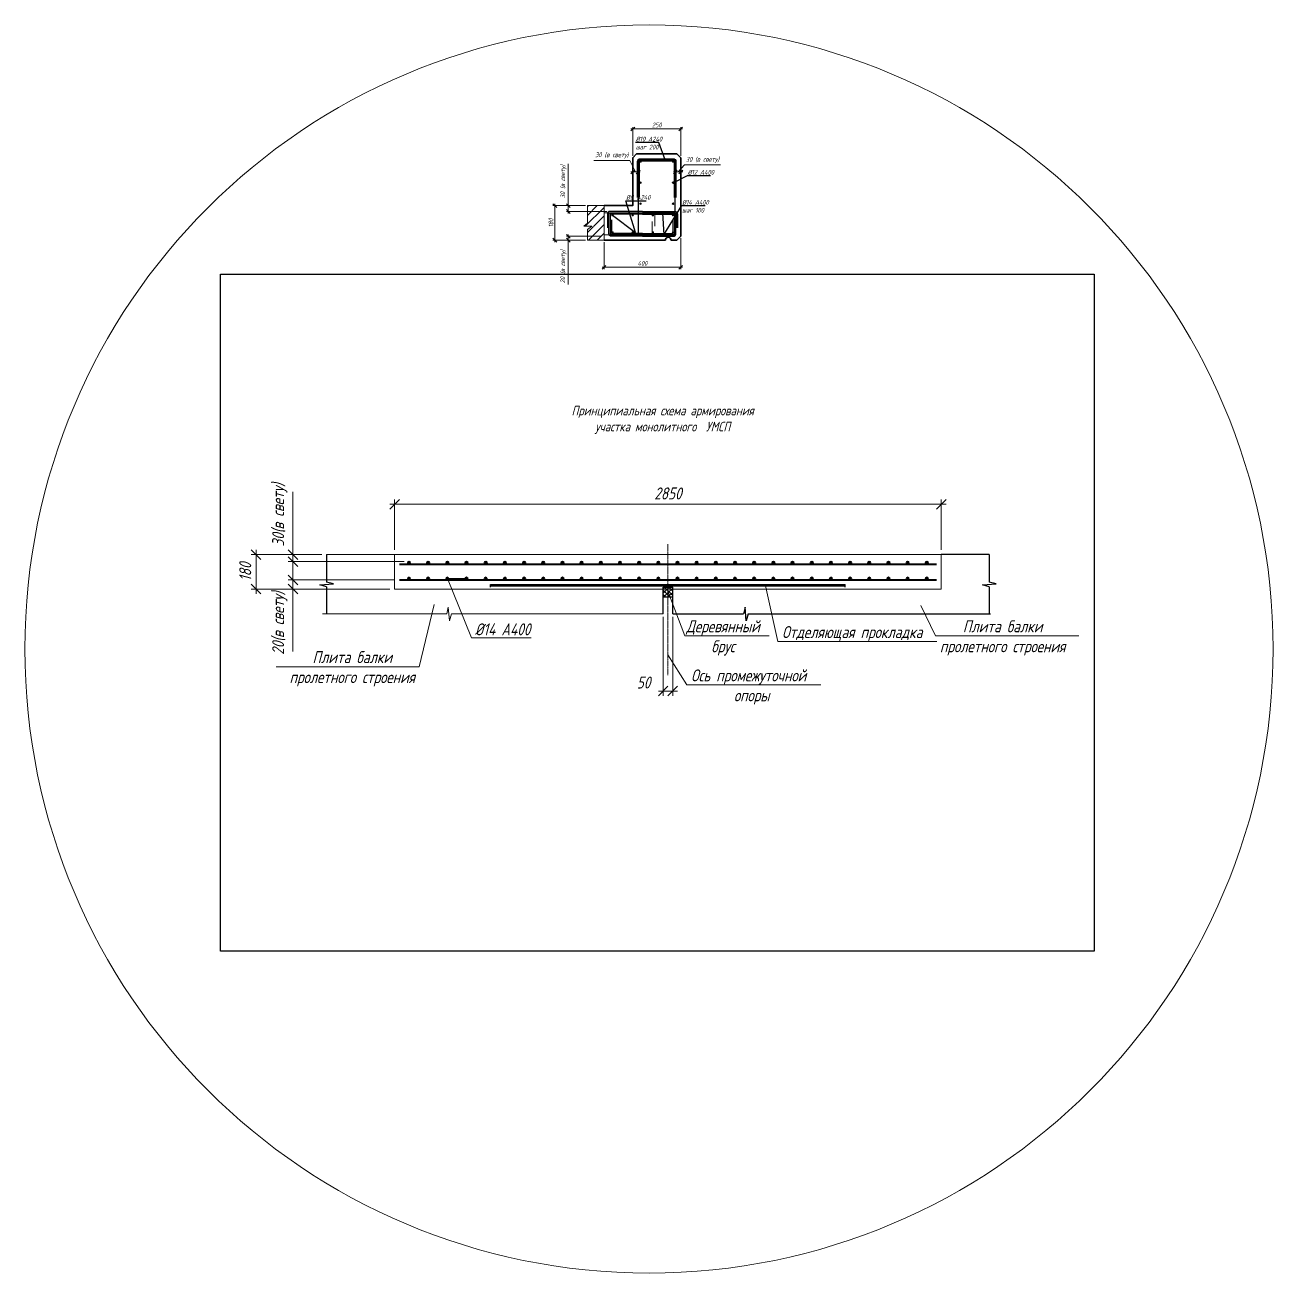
# Model space of a CAD drawing. Header units: millimetres. Extents: x 265754 to 14267433, y -6145605 to 2433772.
# Drawn here: x 6544103 to 6550611, y -186776 to -180268 of the extents above; entities that cross this region are included whole.
import ezdxf
from ezdxf import colors
from ezdxf.entities.mleader import LeaderData, LeaderLine
from ezdxf.math import Vec2, Vec3

# ---------------------------------------------------------------- set-up
doc = ezdxf.new("R2010")
doc.units = ezdxf.units.MM
doc.linetypes.add('осевая', pattern=[2, 1.25, -0.25, 0.25, -0.25])
for name, color, linetype, lineweight in [('1-Бетон', 106, 'Continuous', 35), ('Арматура', 1, 'Continuous', 40), ('ИС_TXT', 4, 'Continuous', 18), ('ИС_АРМ_d10_A400', 40, 'Continuous', 20), ('ИС_АРМ_d16_A400', 1, 'Continuous', 30), ('ИС_АРМ_d8_A240', 111, 'Continuous', 18), ('ИС_Мвн', 3, 'Continuous', 18), ('ИС_МП_Med', 7, 'Continuous', 35), ('ИС_Ось', 3, 'осевая', 18), ('ИС_ПС_Med', 7, 'Continuous', 35), ('ИС_ПС_Тон', 3, 'Continuous', 18), ('ИС_Разм', 3, 'Continuous', 18), ('ИС_Размер', 3, 'Continuous', 18), ('ИС_Размеры', 3, 'Continuous', 18), ('ИС_РЗМ', 3, 'Continuous', 18), ('ИС_Тонкая', 3, 'Continuous', 18), ('ИС_Штриховка', 2, 'Continuous', 9), ('Тонкая', 3, 'Continuous', 15)]:
    doc.layers.add(name, color=color, linetype=linetype, lineweight=lineweight)
doc.layers.add('_Defpoints', color=8, linetype='Continuous', plot=False)
for name, color, linetype in [('CONT', 4, 'Continuous'), ('Голубой', 4, 'Continuous'), ('Толст', 5, 'Continuous')]:
    doc.layers.add(name, color=color, linetype=linetype)
doc.styles.add('0', font='isocpeur.ttf', dxfattribs={"width": 0.8, "oblique": 15})
doc.styles.add('10', font='isocpeur.ttf', dxfattribs={"width": 0.8, "oblique": 15, "height": 25})
doc.styles.add('25', font='isocpeur.ttf', dxfattribs={"width": 0.8, "oblique": 15, "height": 62.5})
doc.dimstyles.new('10', dxfattribs={"dimscale": 10, "dimtxt": 2.5, "dimasz": 2, "dimexe": 1, "dimexo": 1, "dimgap": 0.8, "dimtad": 1, "dimdec": 0, "dimtxsty": '0', "dimblk": 'OBLIQUE', "dimcen": 2.5, "dimdle": 1, "dimclrd": 256, "dimclre": 256, "dimclrt": 256, "dimaunit": 1, "dimadec": 1, "dimazin": 0, "dimtfac": 1, "dimtdec": 0, "dimtmove": 1, "dimatfit": 3, "dimfxl": 1, "dimlwd": -1, "dimlwe": -1, "dimarcsym": 0})
doc.dimstyles.new('М25', dxfattribs={"dimscale": 25, "dimtxt": 2.5, "dimasz": 2, "dimexe": 1, "dimexo": 1, "dimgap": 1, "dimtad": 1, "dimdec": 0, "dimtxsty": '0', "dimblk1": 'OBLIQUE', "dimblk2": 'OBLIQUE', "dimsah": 1, "dimcen": 2.5, "dimdle": 1, "dimclrd": 256, "dimclre": 256, "dimclrt": 256, "dimaunit": 1, "dimadec": 0, "dimazin": 0, "dimtfac": 0.75, "dimtdec": 0, "dimtmove": 1, "dimatfit": 2, "dimldrblk": 'OBLIQUE', "dimfxl": 1, "dimtolj": 1, "dimtzin": 0, "dimlwd": -1, "dimlwe": -1, "dimarcsym": 0})
pattern_1 = [(45, (7368840.351, -243885.368), (-11.22532015, 11.22532015), []), (135, (7368840.351, -243885.368), (-11.22532015, -11.22532015), [])]

# ---------------------------------------------------------------- blocks, each defined once
blk = doc.blocks.new('_OBLIQUE')
at = {"color": 0, "linetype": 'ByBlock', "lineweight": -2}
blk.add_line((0.5, 0.5), (-0.5, -0.5), dxfattribs=at)
blk = doc.blocks.new('*D670')
at = {"layer": 'Defpoints', "color": 0, "transparency": 16777216}
for p in [(6545675.4, -183030), (6545307.9, -183210), (6545644, -183210)]:
    blk.add_point(p, dxfattribs=at)
at = {"layer": 'ИС_Размеры', "transparency": 16777216}
for p, q in [((6545307.9, -183005), (6545307.9, -183235)), ((6545650.4, -183030), (6545282.9, -183030)), ((6545619, -183210), (6545282.9, -183210))]:
    blk.add_line(p, q, dxfattribs=at)
at = {"layer": 'ИС_Размеры', "transparency": 16777216, "xscale": 50, "yscale": 50, "zscale": 50}
for p, rotation in [((6545307.9, -183030), 90), ((6545307.9, -183210), 270)]:
    blk.add_blockref('_OBLIQUE', p, dxfattribs=dict(at, rotation=rotation))
at = {"layer": 'ИС_Размеры', "transparency": 16777216, "insert": (6545251.6, -183120), "char_height": 62.5, "attachment_point": 5, "rotation": 90, "style": '0'}
blk.add_mtext('\\A1;180', dxfattribs=at)
blk = doc.blocks.new('*D671')
at = {"layer": 'Defpoints', "color": 0, "transparency": 16777216}
for p in [(6545500.3, -183030), (6545675.4, -183030), (6546105.4, -183066.5)]:
    blk.add_point(p, dxfattribs=at)
at = {"layer": 'ИС_Размеры', "transparency": 16777216}
for p, q in [((6545500.3, -183030), (6545500.3, -182980)), ((6545650.4, -183030), (6545475.3, -183030)), ((6546080.4, -183066.5), (6545475.3, -183066.5)), ((6545500.3, -183066.5), (6545500.3, -183030)), ((6545500.3, -183066.5), (6545500.3, -183116.5))]:
    blk.add_line(p, q, dxfattribs=at)
at = {"layer": 'ИС_Размеры', "transparency": 16777216, "xscale": 50, "yscale": 50, "zscale": 50}
for p, rotation in [((6545500.3, -183030), 270), ((6545500.3, -183066.5), 90)]:
    blk.add_blockref('_OBLIQUE', p, dxfattribs=dict(at, rotation=rotation))
at = {"layer": 'ИС_Размеры', "transparency": 16777216, "insert": (6545431.6, -182823.1), "char_height": 62.5, "attachment_point": 5, "rotation": 90, "style": '0'}
blk.add_mtext('\\A1;30(в свету)', dxfattribs=at)
blk = doc.blocks.new('*D672')
at = {"layer": 'Defpoints', "color": 0, "transparency": 16777216}
for p in [(6546055.6, -183162), (6545500.3, -183209.8), (6546030.6, -183209.8)]:
    blk.add_point(p, dxfattribs=at)
at = {"layer": 'ИС_Размеры', "transparency": 16777216}
for p, q in [((6545500.3, -183162), (6545500.3, -183112)), ((6546030.6, -183162), (6545475.3, -183162)), ((6545500.3, -183162), (6545500.3, -183209.8)), ((6546005.6, -183209.8), (6545475.3, -183209.8)), ((6545500.3, -183209.8), (6545500.3, -183259.8))]:
    blk.add_line(p, q, dxfattribs=at)
at = {"layer": 'ИС_Размеры', "transparency": 16777216, "xscale": 50, "yscale": 50, "zscale": 50}
for p, rotation in [((6545500.3, -183162), 270), ((6545500.3, -183209.8), 90)]:
    blk.add_blockref('_OBLIQUE', p, dxfattribs=dict(at, rotation=rotation))
at = {"layer": 'ИС_Размеры', "transparency": 16777216, "insert": (6545431.6, -183388.1), "char_height": 62.5, "attachment_point": 5, "rotation": 90, "style": '0'}
blk.add_mtext('\\A1;20(в свету)', dxfattribs=at)
blk = doc.blocks.new('_None')
blk = doc.blocks.new('*D775')
at = {"layer": 'Defpoints', "color": 0, "transparency": 16777216}
for p in [(6548880.6, -182767.3), (6546030.6, -183030), (6548880.6, -183030)]:
    blk.add_point(p, dxfattribs=at)
at = {"layer": 'ИС_Размеры', "transparency": 16777216}
for p, q in [((6546030.6, -183005), (6546030.6, -182742.3)), ((6548880.6, -183005), (6548880.6, -182742.3)), ((6546005.6, -182767.3), (6548905.6, -182767.3))]:
    blk.add_line(p, q, dxfattribs=at)
at = {"layer": 'ИС_Размеры', "transparency": 16777216, "xscale": 50, "yscale": 50, "zscale": 50, "rotation": 180}
blk.add_blockref('_OBLIQUE', (6546030.6, -182767.3), dxfattribs=at)
at = {"layer": 'ИС_Размеры', "transparency": 16777216, "xscale": 50, "yscale": 50, "zscale": 50}
blk.add_blockref('_OBLIQUE', (6548880.6, -182767.3), dxfattribs=at)
at = {"layer": 'ИС_Размеры', "transparency": 16777216, "insert": (6547455.6, -182711.1), "char_height": 62.5, "attachment_point": 5, "style": '0'}
blk.add_mtext('\\A1;2850', dxfattribs=at)
blk = doc.blocks.new('*D673')
at = {"layer": 'Defpoints', "color": 0, "transparency": 16777216}
for p in [(6547430.6, -183329.7), (6547480.6, -183329.7), (6547480.6, -183741.4)]:
    blk.add_point(p, dxfattribs=at)
at = {"layer": 'ИС_Размеры', "transparency": 16777216}
for p, q in [((6547430.6, -183354.7), (6547430.6, -183766.4)), ((6547480.6, -183354.7), (6547480.6, -183766.4)), ((6547405.6, -183741.4), (6547505.6, -183741.4))]:
    blk.add_line(p, q, dxfattribs=at)
at = {"layer": 'ИС_Размеры', "transparency": 16777216, "xscale": 50, "yscale": 50, "zscale": 50, "rotation": 180}
blk.add_blockref('_OBLIQUE', (6547430.6, -183741.4), dxfattribs=at)
at = {"layer": 'ИС_Размеры', "transparency": 16777216, "xscale": 50, "yscale": 50, "zscale": 50}
blk.add_blockref('_OBLIQUE', (6547480.6, -183741.4), dxfattribs=at)
at = {"layer": 'ИС_Размеры', "transparency": 16777216, "insert": (6547328.6, -183697), "char_height": 62.5, "attachment_point": 5, "style": '0'}
blk.add_mtext('\\A1;50', dxfattribs=at)
blk = doc.blocks.new('*U468')
at = {"layer": 'ИС_МП_Med'}
for points in [[(6.8, 41, 1), (-6.8, 41, 1)], [(6.8, -41, 1), (-6.8, -41, 1)]]:
    blk.add_hatch(color=4, dxfattribs=at).paths.add_polyline_path(points)
at = {"layer": 'ИС_МП_Med', "color": 4}
for centre in [(0, 41), (0, -41)]:
    blk.add_circle(centre, 6.75, dxfattribs=at)
blk = doc.blocks.new('*U469')
at = {"layer": 'ИС_ПС_Med', "color": 0, "linetype": 'ByBlock', "lineweight": -2, "transparency": 16777216}
for p in [(0, 0), (100, 0), (200, 0), (300, 0), (400, 0), (500, 0), (600, 0), (700, 0), (800, 0), (900, 0), (1000, 0), (1100, 0), (1200, 0), (1300, 0), (1400, 0), (1500, 0), (1600, 0), (1700, 0), (1800, 0), (1900, 0), (2000, 0), (2100, 0), (2200, 0), (2300, 0), (2400, 0), (2500, 0), (2600, 0), (2700, 0)]:
    blk.add_blockref('*U468', p, dxfattribs=at)
blk = doc.blocks.new('*D674')
at = {"layer": 'Defpoints', "color": 0, "transparency": 16777216}
for p in [(6547036.1, -181210.4), (6546866.1, -181390.4), (6547036.4, -181390.4)]:
    blk.add_point(p, dxfattribs=at)
at = {"layer": 'ИС_РЗМ', "transparency": 16777216}
for p, q in [((6547026.1, -181210.4), (6546856.1, -181210.4)), ((6546866.1, -181200.4), (6546866.1, -181400.4)), ((6547026.4, -181390.4), (6546856.1, -181390.4))]:
    blk.add_line(p, q, dxfattribs=at)
at = {"layer": 'ИС_РЗМ', "transparency": 16777216, "xscale": 20, "yscale": 20, "zscale": 20}
for p, rotation in [((6546866.1, -181210.4), 90), ((6546866.1, -181390.4), 270)]:
    blk.add_blockref('_OBLIQUE', p, dxfattribs=dict(at, rotation=rotation))
at = {"layer": 'ИС_РЗМ', "transparency": 16777216, "insert": (6546845.6, -181300.4), "char_height": 25, "attachment_point": 5, "rotation": 90, "style": '0'}
blk.add_mtext('180', dxfattribs=at)
blk = doc.blocks.new('A$C4D9408DB')
at = {"layer": 'ИС_Штриховка'}
h = blk.add_hatch(dxfattribs=at)
h.set_pattern_fill('ANSI31', color=256, scale=10, angle=90, style=0)
h.set_pattern_definition([(135, (-124209.044, 128679.412), (-22.4506403, -22.4506403), [])])
h.paths.add_polyline_path([(53.1, -107.6), (123.2, -107.6), (86.5, -85.7), (86.5, 0), (0, 0), (0, -116.1), (67.5, -116.2)])
h.paths.add_polyline_path([(0, -116.1), (0, -180), (86.5, -180), (86.5, -127.5), (67.5, -116.2)])
at = {"layer": 'ИС_TXT'}
for points in [[(0, -37), (-264, -37), (-264, -107)], [(0, -153), (-251, -153.1), (-251, -83.1)]]:
    blk.add_lwpolyline(points, dxfattribs=at)
at = {"layer": 'ИС_Мвн'}
blk.add_lwpolyline([(0, -180), (0, 0), (86.5, 0), (86.5, -91.9), (105.8, -107.6), (63, -107.6), (86.5, -123.9), (86.5, -180), (0, -180)], dxfattribs=at)
blk = doc.blocks.new('*D675')
at = {"layer": 'Defpoints', "color": 0, "transparency": 16777216}
for p in [(6547119.5, -181370.2), (6546936.1, -181390.2), (6547036.1, -181390.2)]:
    blk.add_point(p, dxfattribs=at)
at = {"layer": 'ИС_РЗМ', "transparency": 16777216}
for p, q in [((6547109.5, -181370.2), (6546926.1, -181370.2)), ((6546936.1, -181360.2), (6546936.1, -181400.2)), ((6547026.1, -181390.2), (6546926.1, -181390.2)), ((6546936.1, -181622.1), (6546936.1, -181390.2))]:
    blk.add_line(p, q, dxfattribs=at)
at = {"layer": 'ИС_РЗМ', "transparency": 16777216, "xscale": 20, "yscale": 20, "zscale": 20}
for p, rotation in [((6546936.1, -181370.2), 90), ((6546936.1, -181390.2), 270)]:
    blk.add_blockref('_OBLIQUE', p, dxfattribs=dict(at, rotation=rotation))
at = {"layer": 'ИС_РЗМ', "transparency": 16777216, "insert": (6546910.6, -181528.3), "char_height": 25, "width": 203.714, "attachment_point": 5, "rotation": 90, "style": '0'}
blk.add_mtext('20 (в свету)', dxfattribs=at)
blk = doc.blocks.new('*D676')
at = {"layer": 'Defpoints', "color": 0, "transparency": 16777216}
for p in [(6546936.1, -181210.2), (6547036.1, -181210.2), (6547147.6, -181240.9)]:
    blk.add_point(p, dxfattribs=at)
at = {"layer": 'ИС_РЗМ', "transparency": 16777216}
for p, q in [((6546936.1, -180991.6), (6546936.1, -181210.2)), ((6547026.1, -181210.2), (6546926.1, -181210.2)), ((6547137.6, -181240.9), (6546926.1, -181240.9)), ((6546936.1, -181250.9), (6546936.1, -181200.2))]:
    blk.add_line(p, q, dxfattribs=at)
at = {"layer": 'ИС_РЗМ', "transparency": 16777216, "xscale": 20, "yscale": 20, "zscale": 20}
for p, rotation in [((6546936.1, -181210.2), 90), ((6546936.1, -181240.9), 270)]:
    blk.add_blockref('_OBLIQUE', p, dxfattribs=dict(at, rotation=rotation))
at = {"layer": 'ИС_РЗМ', "transparency": 16777216, "insert": (6546910.6, -181085.3), "char_height": 25, "attachment_point": 5, "rotation": 90, "style": '0'}
blk.add_mtext('30 (в свету)', dxfattribs=at)
blk = doc.blocks.new('*D776')
at = {"layer": 'Defpoints', "color": 0, "transparency": 16777216}
for p in [(6547522.4, -181370.2, 5778.2), (6547122.6, -181390.2, 5778.2), (6547522.4, -181532)]:
    blk.add_point(p, dxfattribs=at)
at = {"layer": 'ИС_Разм', "transparency": 16777216}
for p, q in [((6547522.4, -181380.2), (6547522.4, -181542)), ((6547122.6, -181400.2), (6547122.6, -181542)), ((6547112.6, -181532), (6547532.4, -181532))]:
    blk.add_line(p, q, dxfattribs=at)
at = {"layer": 'ИС_Разм', "transparency": 16777216, "xscale": 20, "yscale": 20, "zscale": 20, "rotation": 180}
blk.add_blockref('_OBLIQUE', (6547122.6, -181532), dxfattribs=at)
at = {"layer": 'ИС_Разм', "transparency": 16777216, "xscale": 20, "yscale": 20, "zscale": 20}
blk.add_blockref('_OBLIQUE', (6547522.4, -181532), dxfattribs=at)
at = {"layer": 'ИС_Разм', "transparency": 16777216, "insert": (6547322.5, -181511.5), "char_height": 25, "attachment_point": 5, "style": '0'}
blk.add_mtext('400', dxfattribs=at)
blk = doc.blocks.new('*U363')
h = blk.add_hatch(color=256)
edge = h.paths.add_edge_path()
edge.add_arc((0, 0), 4, 0, 180)
edge.add_arc((0, 0), 4, 180, 360)
blk.add_circle((0, 0), 4)
blk = doc.blocks.new('*U465')
blk.add_blockref('*U363', (0, 0))
blk = doc.blocks.new('*U464')
at = {"layer": 'ИС_АРМ_d10_A400', "color": 0, "linetype": 'ByBlock', "lineweight": -2, "transparency": 16777216}
for p in [(0, 0), (170, 0), (0, -110), (170, -110), (0, -220), (170, -220)]:
    blk.add_blockref('*U465', p, dxfattribs=at)
blk = doc.blocks.new('*D677')
at = {"layer": 'Defpoints', "color": 0, "transparency": 16777216}
for p in [(6547494.5, -181047), (6547522.5, -181034.8), (6547522.5, -181047)]:
    blk.add_point(p, dxfattribs=at)
at = {"layer": 'ИС_Мвн', "transparency": 16777216}
for p, q in [((6547484.5, -181034.8), (6547532.5, -181034.8)), ((6547494.5, -181037), (6547494.5, -181024.8)), ((6547508.5, -181034.8), (6547542.1, -180997.9)), ((6547522.5, -181037), (6547522.5, -181024.8)), ((6547542.1, -180997.9), (6547729.5, -180997.9))]:
    blk.add_line(p, q, dxfattribs=at)
at = {"layer": 'ИС_Мвн', "transparency": 16777216, "xscale": 20, "yscale": 20, "zscale": 20, "rotation": 180}
blk.add_blockref('_OBLIQUE', (6547494.5, -181034.8), dxfattribs=at)
at = {"layer": 'ИС_Мвн', "transparency": 16777216, "xscale": 20, "yscale": 20, "zscale": 20}
blk.add_blockref('_OBLIQUE', (6547522.5, -181034.8), dxfattribs=at)
at = {"layer": 'ИС_Мвн', "transparency": 16777216, "insert": (6547635.8, -180972.4), "char_height": 25, "attachment_point": 5, "style": '0'}
blk.add_mtext('30 (в свету)', dxfattribs=at)
blk = doc.blocks.new('*D678')
at = {"layer": 'Defpoints', "color": 0, "transparency": 16777216}
for p in [(6547272.5, -181034.8), (6547272.5, -181047), (6547300.4, -181047)]:
    blk.add_point(p, dxfattribs=at)
at = {"layer": 'Тонкая', "transparency": 16777216}
for p, q in [((6547257, -180974.1), (6547069.5, -180974.1)), ((6547286.4, -181034.8), (6547257, -180974.1)), ((6547310.4, -181034.8), (6547262.5, -181034.8)), ((6547272.5, -181037), (6547272.5, -181024.8)), ((6547300.4, -181037), (6547300.4, -181024.8))]:
    blk.add_line(p, q, dxfattribs=at)
at = {"layer": 'Тонкая', "transparency": 16777216, "xscale": 20, "yscale": 20, "zscale": 20, "rotation": 180}
blk.add_blockref('_OBLIQUE', (6547272.5, -181034.8), dxfattribs=at)
at = {"layer": 'Тонкая', "transparency": 16777216, "xscale": 20, "yscale": 20, "zscale": 20}
blk.add_blockref('_OBLIQUE', (6547300.4, -181034.8), dxfattribs=at)
at = {"layer": 'Тонкая', "transparency": 16777216, "insert": (6547163.3, -180948.6), "char_height": 25, "attachment_point": 5, "style": '0'}
blk.add_mtext('30 (в свету)', dxfattribs=at)
blk = doc.blocks.new('*D679')
at = {"layer": 'Defpoints', "color": 0, "transparency": 16777216}
for p in [(6547522.4, -180810.3), (6547272.4, -180960.3), (6547522.4, -180960.3)]:
    blk.add_point(p, dxfattribs=at)
at = {"layer": 'ИС_Разм', "transparency": 16777216}
for p, q in [((6547262.4, -180810.3), (6547532.4, -180810.3)), ((6547272.4, -180950.3), (6547272.4, -180800.3)), ((6547522.4, -180950.3), (6547522.4, -180800.3))]:
    blk.add_line(p, q, dxfattribs=at)
at = {"layer": 'ИС_Разм', "transparency": 16777216, "xscale": 20, "yscale": 20, "zscale": 20, "rotation": 180}
blk.add_blockref('_OBLIQUE', (6547272.4, -180810.3), dxfattribs=at)
at = {"layer": 'ИС_Разм', "transparency": 16777216, "xscale": 20, "yscale": 20, "zscale": 20}
blk.add_blockref('_OBLIQUE', (6547522.4, -180810.3), dxfattribs=at)
at = {"layer": 'ИС_Разм', "transparency": 16777216, "insert": (6547397.4, -180789.8), "char_height": 25, "attachment_point": 5, "style": '0'}
blk.add_mtext('250', dxfattribs=at)
blk = doc.blocks.new('*U463')
blk.add_blockref('*U363', (0, 0))
blk = doc.blocks.new('*U462')
at = {"layer": 'ИС_АРМ_d8_A240', "color": 0, "linetype": 'ByBlock', "lineweight": -2, "transparency": 16777216}
for p in [(-315, 90), (-210, 90), (-105, 90), (0, 90), (-315, 0), (-210, 0), (-105, 0), (0, 0)]:
    blk.add_blockref('*U463', p, dxfattribs=at)

msp = doc.modelspace()

# ---------------------------------------------------------------- hatches: boundary and pattern name
h = msp.add_hatch()
h.set_pattern_fill('ANSI37', color=2, scale=5, style=0)
h.set_pattern_definition(pattern_1)
h.paths.add_polyline_path([(6547430.5657, -183221.5766), (6547430.5657, -183250.4683), (6547440.0959, -183250.4683)], flags=17)
h.paths.add_polyline_path([(6547455.5657, -183200.4683), (6547430.5657, -183200.4683), (6547430.5657, -183221.5766), (6547440.0959, -183250.4683), (6547455.5657, -183250.4683)])
h = msp.add_hatch()
h.set_pattern_fill('ANSI37', color=2, scale=5, style=0)
h.set_pattern_definition(pattern_1)
h.paths.add_polyline_path([(6547480.5657, -183200.4683), (6547455.5657, -183200.4683), (6547455.5657, -183250.4683), (6547480.5657, -183250.4683)])

# ---------------------------------------------------------------- linework, layer by layer
at = {"color": 3, "linetype": 'Continuous'}
for p, q in [((6545675.4443, -183029.9683), (6545675.4443, -183173.8201)), ((6549131.4566, -183029.9683), (6548880.5657, -183029.9683)), ((6549131.4566, -183029.9673), (6549131.4566, -183173.8191)), ((6545639.9294, -183187.4003), (6545710.9592, -183181.8148)), ((6545675.4401, -183198.2495), (6545639.9294, -183187.4003)), ((6545710.9592, -183181.8148), (6545675.4401, -183173.8191)), ((6545710.9592, -183181.8148), (6545675.4401, -183173.8191)), ((6545675.4401, -183198.2495), (6545675.4443, -183339.2468)), ((6549095.9459, -183187.4003), (6549166.9757, -183181.8148)), ((6549131.4566, -183198.2495), (6549095.9459, -183187.4003)), ((6549166.9757, -183181.8148), (6549131.4566, -183173.8191)), ((6549166.9757, -183181.8148), (6549131.4566, -183173.8191)), ((6549131.4566, -183198.2495), (6549131.4608, -183339.2468)), ((6547857.5592, -183303.7278), (6547849.5636, -183339.2468)), ((6547857.5592, -183303.7278), (6547849.5636, -183339.2468)), ((6547863.1448, -183374.7575), (6547857.5592, -183303.7278)), ((6547480.5657, -183339.2468), (6547849.5636, -183339.2468)), ((6547873.994, -183339.2468), (6547863.1448, -183374.7575)), ((6547873.994, -183339.2468), (6549138.4764, -183339.2418))]:
    msp.add_line(p, q, dxfattribs=at)
for p, q in [((6547430.5657, -183200.4683), (6547480.5657, -183200.4683)), ((6547430.5657, -183250.4683), (6547480.5657, -183250.4683))]:
    msp.add_line(p, q)
at = {"color": 1}
msp.add_lwpolyline([(6545122.2011, -181567.1932), (6549678.6537, -181567.1932), (6549678.6537, -185097.5398), (6545122.2011, -185097.5398)], close=True, dxfattribs=at)
at = {"layer": '1-Бетон'}
msp.add_lwpolyline([(6547122.5924, -181390.2119), (6547442.1754, -181390.2119, -1), (6547472.1754, -181390.2119), (6547502.4443, -181390.2119), (6547522.4443, -181370.2119), (6547522.4443, -180960.2119), (6547502.4443, -180940.2119), (6547292.4443, -180940.2119), (6547272.4443, -180960.339), (6547272.4443, -181210.2119), (6547122.5924, -181210.2119)], format="xyb", dxfattribs=at)
at = {"layer": '_Defpoints'}
for points in [[(6547297.4438, -181168.7209), (6547297.444, -180979.9125, -0.414213323), (6547311.444, -180965.9125), (6547483.4442, -180965.9125, -0.414213803), (6547497.4442, -180979.9125), (6547497.4441, -181168.7209)], [(6547307.4438, -181168.7209), (6547307.444, -180979.9125, -0.414213323), (6547311.444, -180975.9125), (6547483.4442, -180975.9125, -0.414213803), (6547487.4442, -180979.9125), (6547487.4441, -181168.7209)]]:
    msp.add_lwpolyline(points, format="xyb", dxfattribs=at)
at = {"layer": 'CONT'}
for p, q in [((6547430.5657, -183339.2468), (6547430.5657, -183200.4683)), ((6547480.5657, -183339.2468), (6547480.5657, -183200.4683))]:
    msp.add_line(p, q, dxfattribs=at)
at = {"layer": 'Defpoints'}
for points in [[(6547322.5183, -181240.2113), (6547154.7793, -181240.2113, 0.414213562), (6547139.7793, -181255.2113), (6547139.7793, -181325.2113)], [(6547322.5183, -181240.2113), (6547490.2574, -181240.2113, -0.414213562), (6547505.2574, -181255.2113), (6547505.2574, -181325.2113)], [(6547322.5183, -181370.2225), (6547162.7793, -181370.2225, -0.414213562), (6547147.7793, -181355.2225), (6547147.7793, -181285.2225)], [(6547322.5183, -181370.2225), (6547482.2574, -181370.2225, 0.414213562), (6547497.2574, -181355.2225), (6547497.2574, -181285.2225)]]:
    msp.add_lwpolyline(points, format="xyb", dxfattribs=at)
for points in [[(6547322.5183, -181255.2113), (6547154.7793, -181255.2113), (6547154.7793, -181325.2113)], [(6547322.5183, -181355.2225), (6547162.7793, -181355.2225), (6547162.7793, -181285.2225)], [(6547322.5183, -181255.2113), (6547490.2574, -181255.2113), (6547490.2574, -181325.2113)], [(6547322.5183, -181355.2225), (6547482.2574, -181355.2225), (6547482.2574, -181285.2225)]]:
    msp.add_lwpolyline(points, dxfattribs=at)
at = {"layer": 'Арматура'}
for p, q in [((6546055.5657, -183079.9683), (6548855.5657, -183079.9683)), ((6546055.5657, -183162.0271), (6548855.5657, -183162.0271))]:
    msp.add_line(p, q, dxfattribs=at)
at = {"layer": 'Голубой'}
for p, q in [((6546530.5657, -183185.4683), (6548380.5657, -183185.4683)), ((6546530.5657, -183200.4683), (6546530.5657, -183185.4683)), ((6548380.5657, -183200.4683), (6548380.5657, -183185.4683))]:
    msp.add_line(p, q, dxfattribs=at)
at = {"layer": 'ИС_АРМ_d16_A400', "lineweight": -3}
for points in [[(6547302.4438, -181168.7209), (6547302.444, -180979.9125, -0.414213323), (6547311.444, -180970.9125), (6547483.4442, -180970.9125, -0.414213803), (6547492.4442, -180979.9125), (6547492.4441, -181168.7209), (6547492.4444, -181358.2404, -0.414217093), (6547483.4444, -181367.2405), (6547311.4442, -181367.2405, -0.414213801), (6547302.4442, -181358.2405), (6547302.4443, -181168.7209)], [(6547147.2793, -181325.2113), (6547147.2793, -181255.2113, -0.414213562), (6547154.7793, -181247.7113), (6547322.5183, -181247.7113), (6547490.2574, -181247.7113, -0.414213562), (6547497.7574, -181255.2113), (6547497.7574, -181325.2113)], [(6547489.7574, -181285.2225), (6547489.7574, -181355.2225, -0.414213562), (6547482.2574, -181362.7225), (6547322.5183, -181362.7225), (6547162.7793, -181362.7225, -0.414213562), (6547155.2793, -181355.2225), (6547155.2793, -181285.2225)]]:
    msp.add_lwpolyline(points, format="xyb", dxfattribs=at)
at = {"layer": 'ИС_Ось', "ltscale": 5}
msp.add_line((6547455.5657, -182975.5916), (6547455.5657, -183659.2515), dxfattribs=at)
at = {"layer": 'ИС_Разм'}
msp.add_circle((6547356.891, -183522.2462), 3254.0473, dxfattribs=at)
at = {"layer": 'ИС_Размер'}
msp.add_line((6545675.4443, -183029.9683), (6545930.5657, -183029.9683), dxfattribs=at)
at = {"layer": 'ИС_Размеры', "color": 3}
msp.add_line((6545500.4538, -183209.9683), (6545500.4538, -183535.398), dxfattribs=at)
msp.add_lwpolyline([(6545500.3137, -183066.4779), (6545500.3137, -182703.5683)], dxfattribs=at)
at = {"layer": 'ИС_Тонкая', "color": 3, "linetype": 'Continuous'}
for p, q in [((6546310.1731, -183303.7278), (6546302.1774, -183339.2468)), ((6546310.1731, -183303.7278), (6546302.1774, -183339.2468)), ((6546315.7586, -183374.7575), (6546310.1731, -183303.7278)), ((6545653.7902, -183339.2398), (6546302.1774, -183339.2468)), ((6546326.6078, -183339.2468), (6546315.7586, -183374.7575)), ((6546326.6078, -183339.2468), (6547430.5657, -183339.2468))]:
    msp.add_line(p, q, dxfattribs=at)
at = {"layer": 'Толст'}
msp.add_line((6546530.5657, -183192.9683), (6548380.5657, -183192.9683), dxfattribs=at)
at = {"layer": 'Тонкая'}
for p, q in [((6548880.5657, -183029.9683), (6545930.5657, -183029.9683)), ((6546030.5657, -183029.9683), (6546030.5657, -183209.9683)), ((6548880.5657, -183209.9683), (6548880.5657, -183029.9683)), ((6546030.5657, -183209.8282), (6548880.5657, -183209.9683))]:
    msp.add_line(p, q, dxfattribs=at)

# ---------------------------------------------------------------- block references
at = {"layer": 'ИС_АРМ_d10_A400', "lineweight": -3, "xscale": -1}
msp.add_blockref('*U464', (6547482.4443, -180980.2125), dxfattribs=at)
at = {"layer": 'ИС_АРМ_d8_A240', "lineweight": -3, "xscale": -1}
msp.add_blockref('*U462', (6547166.7793, -181350.2114), dxfattribs=at)
at = {"layer": 'ИС_ПС_Med'}
msp.add_blockref('*U469', (6546105.5657, -183114.2573), dxfattribs=at)
at = {"layer": 'ИС_ПС_Тон', "lineweight": -3, "xscale": -1}
msp.add_blockref('A$C4D9408DB', (6547122.5924, -181210.2116), dxfattribs=at)

# ---------------------------------------------------------------- texts
at = {"layer": 'ИС_Разм', "insert": (6546111.0518, -182254.2351), "char_height": 50, "width": 2634.08042, "attachment_point": 1, "style": '0'}
msp.add_mtext('\\pxqc;Принципиальная схема армирования\\Pучастка монолитного  УМСП', dxfattribs=at)

# ---------------------------------------------------------------- dimensions: what is measured, and where the dimension line sits
at = {"layer": 'ИС_Мвн'}
dim = msp.add_linear_dim(base=(6547522.4502, -181034.7552), p1=(6547494.4528, -181047.0152), p2=(6547522.4502, -181047.0152), text='30 (в свету)', dimstyle='10', dxfattribs=at)
dim.commit()
dim.dimension.update_dxf_attribs({"geometry": '*D677', "text_midpoint": (6547550.0805, -180997.8802), "dimtype": 160})
at = {"layer": 'ИС_Разм'}
for base, p1, p2, picture, middle in [((6547522.4443, -180810.3007), (6547272.4443, -180960.339), (6547522.4443, -180960.339), '*D679', (6547397.4443, -180789.8007)), ((6547522.4443, -181531.9505, -5778.159), (6547122.5924, -181390.2122), (6547522.4443, -181370.2119), '*D776', (6547322.5183, -181511.4505, -5778.159))]:
    dim = msp.add_linear_dim(base=base, p1=p1, p2=p2, dimstyle='10', dxfattribs=at)
    dim.commit()
    dim.dimension.update_dxf_attribs({"geometry": picture, "text_midpoint": middle})
at = {"layer": 'ИС_Размеры', "color": 3}
for base, p1, p2, text, picture, middle in [((6545500.3137, -183029.9683), (6546105.4137, -183066.4779), (6545675.4443, -183029.9683), '30(в свету)', '*D671', (6545500.3137, -182823.1004)), ((6545500.3137, -183209.8282), (6546055.5657, -183162.0271), (6546030.5657, -183209.8282), '20(в свету)', '*D672', (6545500.3137, -183388.0552))]:
    dim = msp.add_linear_dim(base=base, p1=p1, p2=p2, angle=90, text=text, dimstyle='М25', dxfattribs=at)
    dim.commit()
    dim.dimension.update_dxf_attribs({"geometry": picture, "text_midpoint": middle, "dimtype": 160})
dim = msp.add_linear_dim(base=(6548880.5657, -182767.3485), p1=(6546030.5657, -183029.9683), p2=(6548880.5657, -183029.9683), dimstyle='М25', dxfattribs=at)
dim.commit()
dim.dimension.update_dxf_attribs({"geometry": '*D775', "text_midpoint": (6547455.5657, -182711.0985)})
dim = msp.add_linear_dim(base=(6545307.8756, -183209.9683), p1=(6545675.4443, -183029.9683), p2=(6545644.0273, -183209.9683), angle=90, dimstyle='М25', dxfattribs=at)
dim.commit()
dim.dimension.update_dxf_attribs({"geometry": '*D670', "text_midpoint": (6545251.6256, -183119.9683)})
dim = msp.add_linear_dim(base=(6547480.5657, -183741.401), p1=(6547430.5657, -183329.7468), p2=(6547480.5657, -183329.7468), dimstyle='М25', dxfattribs=at)
dim.commit()
dim.dimension.update_dxf_attribs({"geometry": '*D673', "text_midpoint": (6547328.6298, -183753.2147), "dimtype": 160})
at = {"layer": 'ИС_РЗМ'}
for base, p1, p2, angle, text, picture, middle in [((6546936.0629, -181210.2122), (6547147.5923, -181240.9205), (6547036.063, -181210.2122), 270, '30 (в свету)', '*D676', (6546965.2752, -181085.3215)), ((6546936.0629, -181390.2122), (6547119.4721, -181370.2077), (6547036.0629, -181390.2122), 90, '20 (в свету)', '*D675', (6546948.9129, -181528.3331))]:
    dim = msp.add_linear_dim(base=base, p1=p1, p2=p2, angle=angle, text=text, dimstyle='10', override={"dimrnd": 5, "dimpost": '*'}, dxfattribs=at)
    dim.commit()
    dim.dimension.update_dxf_attribs({"geometry": picture, "text_midpoint": middle, "dimtype": 160})
dim = msp.add_linear_dim(base=(6546866.0629, -181390.3794), p1=(6547036.0631, -181210.3797), p2=(6547036.4128, -181390.3794), angle=90, dimstyle='10', dxfattribs=at)
dim.commit()
dim.dimension.update_dxf_attribs({"geometry": '*D674', "text_midpoint": (6546866.0629, -181300.3795), "dimtype": 160})
at = {"layer": 'Тонкая'}
dim = msp.add_linear_dim(base=(6547272.4502, -181034.7552), p1=(6547300.4476, -181047.0152), p2=(6547272.4502, -181047.0152), angle=180, text='30 (в свету)', dimstyle='10', dxfattribs=at)
dim.commit()
dim.dimension.update_dxf_attribs({"geometry": '*D678', "text_midpoint": (6547248.9778, -180974.1302), "dimtype": 160})

# ---------------------------------------------------------------- leaders
at = {"layer": 'ИС_Мвн'}
ml = msp.add_multileader_mtext('Standard', dxfattribs=at)
ml.set_content('%%C10 A240\\Pшаг 200', color=4, style='10')
ml.set_leader_properties(color=3)
ml.set_arrow_properties(name='NONE')
ml.build(insert=Vec2(0, 0))
ml.multileader.update_dxf_attribs({"text_left_attachment_type": 6, "text_right_attachment_type": 6, "dogleg_length": 0.36, "arrow_head_size": 0.18})
ctx = ml.context
ctx.base_point, ctx.char_height, ctx.arrow_head_size, ctx.landing_gap_size, ctx.plane_origin = Vec3(6547286.7756, -180880.9153), 25, 0.18, 1, Vec3(6547366.7316, -181144.1697)
ctx.left_attachment, ctx.right_attachment = 6, 6
notes = []
notes.append((ctx, [(0, (1, 1, 0), (6547407.8343, -180880.9153), (-1, 0), 0.36, [(0, [(6547441.4654, -180970.9125)], 0, [])])]))
ctx.mtext.insert, ctx.mtext.width, ctx.mtext.flow_direction = Vec3(6547287.7756, -180850.9153), 314.09321, 5
ml = msp.add_multileader_mtext('Standard', dxfattribs=at)
ml.set_content('%%C12 A400', color=4, style='10')
ml.set_leader_properties(color=3)
ml.set_arrow_properties(name='NONE')
ml.build(insert=Vec2(0, 0))
ml.multileader.update_dxf_attribs({"text_left_attachment_type": 6, "text_right_attachment_type": 6, "dogleg_length": 0.36, "arrow_head_size": 0.18})
ctx = ml.context
ctx.base_point, ctx.char_height, ctx.arrow_head_size, ctx.landing_gap_size, ctx.plane_origin = Vec3(6547557.2786, -181053.837), 25, 0.18, 1, Vec3(6546308.2388, -181478.3248)
ctx.left_attachment, ctx.right_attachment = 6, 6
notes.append((ctx, [(1, (1, 1, 0), (6547556.9186, -181053.837), (1, 0), 0.36, [(0, [(6547486.3717, -181089.4538)], 0, [])])]))
ctx.mtext.insert, ctx.mtext.flow_direction = Vec3(6547558.2786, -181023.837), 5
ml = msp.add_multileader_mtext('Standard', dxfattribs=at)
ml.set_content('%%C8 A240', color=4, style='10')
ml.set_leader_properties(color=3)
ml.set_arrow_properties(name='NONE')
ml.build(insert=Vec2(0, 0))
ml.multileader.update_dxf_attribs({"text_left_attachment_type": 6, "text_right_attachment_type": 6, "dogleg_length": 0.36, "arrow_head_size": 0.18})
ctx = ml.context
ctx.base_point, ctx.char_height, ctx.arrow_head_size, ctx.landing_gap_size, ctx.plane_origin = Vec3(6547235.9321, -181184.9072), 25, 0.18, 1, Vec3(6547248.0677, -181581.046)
ctx.left_attachment, ctx.right_attachment = 6, 6
notes.append((ctx, [(1, (1, 1, 0), (6547235.5721, -181184.9072), (1, 0), 0.36, [(0, [(6547166.7793, -181260.2114), (6547286.7793, -181350.2114)], 0, [])])]))
ctx.mtext.insert, ctx.mtext.flow_direction = Vec3(6547236.9321, -181154.9072), 5
ml = msp.add_multileader_mtext('Standard', dxfattribs=at)
ml.set_content('%%C14 A400\\Pшаг 100', color=4, style='10')
ml.set_leader_properties(color=3)
ml.set_arrow_properties(name='NONE')
ml.build(insert=Vec2(0, 0))
ml.multileader.update_dxf_attribs({"text_left_attachment_type": 6, "text_right_attachment_type": 6, "dogleg_length": 0.36, "arrow_head_size": 0.18})
ctx = ml.context
ctx.base_point, ctx.char_height, ctx.arrow_head_size, ctx.landing_gap_size, ctx.plane_origin = Vec3(6547528.4683, -181210.4851), 25, 0.18, 1, Vec3(6547346.9622, -181276.8453)
ctx.left_attachment, ctx.right_attachment = 6, 6
notes.append((ctx, [(1, (1, 1, 0), (6547528.1083, -181210.4851), (1, 0), 0.36, [(1, [(6547426.9829, -181247.7127), (6547434.5962, -181362.7225)], 0, [])])]))
ctx.mtext.insert, ctx.mtext.width, ctx.mtext.flow_direction = Vec3(6547529.4683, -181180.4851), 248.604124, 5
ml = msp.add_multileader_mtext('Standard', dxfattribs=at)
ml.set_content('%%C14 А400', color=4, style='25')
ml.set_leader_properties(color=256, linetype='ByLayer', lineweight=-1)
ml.set_arrow_properties(name='NONE')
ml.build(insert=Vec2(0, 0))
ml.multileader.update_dxf_attribs({"text_left_attachment_type": 6, "text_right_attachment_type": 6, "dogleg_length": 0.36, "arrow_head_size": 4.5, "scale": 25})
ctx = ml.context
ctx.base_point, ctx.scale, ctx.char_height, ctx.arrow_head_size, ctx.landing_gap_size, ctx.plane_origin = Vec3(6546440.6194, -183463.5731), 25, 62.5, 4.5, 2.25, Vec3(6546248.8779, -183246.6973)
ctx.left_attachment, ctx.right_attachment, ctx.text_align_type = 6, 6, 1
notes.append((ctx, [(1, (1, 1, 0), (6546431.6194, -183463.5731), (1, 0), 9, [(1, [(6546406.1675, -183155.2771), (6546306.5286, -183155.2868)], 0, [])])]))
ctx.mtext.insert, ctx.mtext.alignment, ctx.mtext.flow_direction = Vec3(6546593.7428, -183388.5731), 2, 5
ml = msp.add_multileader_mtext('Standard', dxfattribs=at)
ml.set_content('{\\C4;Отделяющая прокладка}', color=4, style='25')
ml.set_leader_properties(color=256, linetype='ByLayer', lineweight=-1)
ml.set_arrow_properties(name='NONE')
ml.build(insert=Vec2(0, 0))
ml.multileader.update_dxf_attribs({"text_left_attachment_type": 6, "text_right_attachment_type": 6, "dogleg_length": 0.36, "arrow_head_size": 4.5, "scale": 25})
ctx = ml.context
ctx.base_point, ctx.scale, ctx.char_height, ctx.arrow_head_size, ctx.landing_gap_size, ctx.plane_origin = Vec3(6548037.3249, -183483.9583), 25, 62.5, 4.5, 2.25, Vec3(6547846.9032, -183366.2254)
ctx.left_attachment, ctx.right_attachment, ctx.text_align_type = 6, 6, 1
notes.append((ctx, [(1, (1, 1, 0), (6548028.3249, -183483.9583), (1, 0), 9, [(0, [(6547964.5887, -183192.9683)], 0, [])])]))
ctx.mtext.insert, ctx.mtext.alignment, ctx.mtext.flow_direction = Vec3(6548416.6983, -183402.7083), 2, 5
ml = msp.add_multileader_mtext('Standard', dxfattribs=at)
ml.set_content('Деревянный\\Pбрус', color=4, style='25')
ml.set_leader_properties(color=256, linetype='ByLayer', lineweight=-1)
ml.set_arrow_properties(name='NONE')
ml.build(insert=Vec2(0, 0))
ml.multileader.update_dxf_attribs({"text_left_attachment_type": 6, "text_right_attachment_type": 6, "dogleg_length": 0.36, "arrow_head_size": 4.5, "scale": 25})
ctx = ml.context
ctx.base_point, ctx.scale, ctx.char_height, ctx.arrow_head_size, ctx.landing_gap_size, ctx.plane_origin = Vec3(6547553.312, -183454.0731), 25, 62.5, 4.5, 2.25, Vec3(6547384.2883, -183401.936)
ctx.left_attachment, ctx.right_attachment, ctx.text_align_type = 6, 6, 1
notes.append((ctx, [(1, (1, 1, 0), (6547544.312, -183454.0731), (1, 0), 9, [(0, [(6547459.0221, -183228.6788)], 0, [])])]))
ctx.mtext.insert, ctx.mtext.alignment, ctx.mtext.flow_direction = Vec3(6547742.6914, -183372.8231), 2, 5
ml = msp.add_multileader_mtext('Standard', dxfattribs=at)
ml.set_content('Плита балки\\Pпролетного строения', color=4, style='25')
ml.set_leader_properties(color=256, linetype='ByLayer', lineweight=-1)
ml.set_arrow_properties(name='NONE')
ml.build(insert=Vec2(0, 0))
ml.multileader.update_dxf_attribs({"text_left_attachment_type": 6, "text_right_attachment_type": 6, "dogleg_length": 0.36, "arrow_head_size": 4.5, "scale": 25})
ctx = ml.context
ctx.base_point, ctx.scale, ctx.char_height, ctx.arrow_head_size, ctx.landing_gap_size, ctx.plane_origin = Vec3(6545468.8411, -183614.65), 25, 62.5, 4.5, 2.25, Vec3(6546255.7638, -183591.8136)
ctx.left_attachment, ctx.right_attachment, ctx.text_align_type = 6, 6, 1
notes.append((ctx, [(1, (1, 1, 0), (6546159.0639, -183614.65), (-1, 0), 9, [(0, [(6546235.8043, -183289.7921)], 0, [])])]))
ctx.mtext.insert, ctx.mtext.alignment, ctx.mtext.flow_direction = Vec3(6545809.4525, -183533.4), 2, 5
ml = msp.add_multileader_mtext('Standard', dxfattribs=at)
ml.set_content('Плита балки\\Pпролетного строения', color=4, style='25')
ml.set_leader_properties(color=256, linetype='ByLayer', lineweight=-1)
ml.set_arrow_properties(name='NONE')
ml.build(insert=Vec2(0, 0))
ml.multileader.update_dxf_attribs({"text_left_attachment_type": 6, "text_right_attachment_type": 6, "dogleg_length": 0.36, "arrow_head_size": 4.5, "scale": 25})
ctx = ml.context
ctx.base_point, ctx.scale, ctx.char_height, ctx.arrow_head_size, ctx.landing_gap_size, ctx.plane_origin = Vec3(6548860.2535, -183454.0731), 25, 62.5, 4.5, 2.25, Vec3(6548754.5536, -183431.2367)
ctx.left_attachment, ctx.right_attachment, ctx.text_align_type = 6, 6, 1
notes.append((ctx, [(1, (1, 1, 0), (6548851.2535, -183454.0731), (1, 0), 9, [(0, [(6548774.5131, -183296.2685)], 0, [])])]))
ctx.mtext.insert, ctx.mtext.alignment, ctx.mtext.flow_direction = Vec3(6549200.8649, -183372.8231), 2, 5
ml = msp.add_multileader_mtext('Standard', dxfattribs=at)
ml.set_content('Ось промежуточной\\P опоры', color=4, style='25')
ml.set_leader_properties(color=256, linetype='ByLayer', lineweight=-1)
ml.set_arrow_properties(name='NONE')
ml.build(insert=Vec2(0, 0))
ml.multileader.update_dxf_attribs({"text_left_attachment_type": 6, "text_right_attachment_type": 6, "dogleg_length": 0.36, "arrow_head_size": 4.5, "scale": 25})
ctx = ml.context
ctx.base_point, ctx.scale, ctx.char_height, ctx.arrow_head_size, ctx.landing_gap_size, ctx.plane_origin = Vec3(6547563.3941, -183709.8349), 25, 62.5, 4.5, 2.25, Vec3(6547555.5657, -183781.8269)
ctx.left_attachment, ctx.right_attachment, ctx.text_align_type = 6, 6, 1
notes.append((ctx, [(0, (1, 1, 0), (6547554.3941, -183709.8349), (1, 0), 9, [(0, [(6547455.5657, -183552.3684)], 0, [])])]))
ctx.mtext.insert, ctx.mtext.alignment, ctx.mtext.flow_direction = Vec3(6547876.5175, -183628.5849), 2, 5
for ctx, leaders in notes:
    for number, flags, end, landing, length, lines in leaders:
        leader = LeaderData()
        leader.index, (leader.has_last_leader_line, leader.has_dogleg_vector, leader.attachment_direction) = number, flags
        leader.last_leader_point, leader.dogleg_vector, leader.dogleg_length = Vec3(end), Vec3(landing), length
        for number, points, colour, breaks in lines:
            line = LeaderLine()
            line.index, line.vertices, line.color, line.breaks = number, Vec3.list(points), colors.encode_raw_color(colour), breaks
            leader.lines.append(line)
        ctx.leaders.append(leader)

doc.saveas('drawing.dxf')
